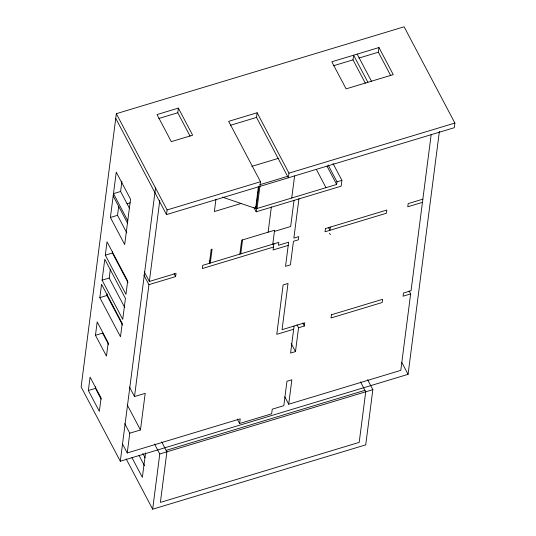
<?xml version="1.0" encoding="UTF-8"?>
<svg xmlns="http://www.w3.org/2000/svg" width="536" height="536" viewBox="0 0 536 536"><rect width="100%" height="100%" fill="white"/><g stroke="black" fill="none" stroke-linecap="round" stroke-linejoin="round"><path stroke-width="0.8" d="M115.743 118.335L166.495 214.594L454.273 127.709L454.876 123.052L404.124 26.8L116.346 113.686L81.124 386.932L120.299 461.228L408.077 374.336L439.386 131.447M99.843 297.621L101.565 284.254L122.215 323.409L120.486 336.782L99.843 297.621L106.959 295.477L107.16 293.902M102.088 280.181L104.788 259.25L125.431 298.411L122.737 319.342L102.088 280.181L109.203 278.037L110.349 269.179M105.311 255.183L107.033 241.81L127.682 280.971L125.96 294.344L105.311 255.183L112.426 253.032L112.627 251.464M110.409 217.469L116.258 172.123L130.536 199.204L124.694 244.55L110.409 217.469L117.531 215.318L118.704 206.219M88.353 390.503L90.075 377.13L101.076 397.993L99.348 411.36L88.353 390.503L95.468 388.352L95.669 386.778M95.468 335.275L97.19 321.901L108.192 342.759L106.47 356.132L95.468 335.275L102.584 333.124L108.654 344.635M129.478 208.323L120.6 191.486L121.88 181.557M120.299 461.228L155.514 187.982M409.089 290.981L410.643 293.922L400.787 370.369L288.703 404.211L291.852 379.796L286.954 381.27L283.812 405.692L272.248 409.182L271.645 413.832L239.619 423.5L240.222 418.851L127.24 452.96L129.792 433.195L124.721 423.581M129.792 433.195L140.466 429.973L145.189 393.344L134.509 396.566L148.934 284.656L143.889 275.089M148.934 284.656L175.62 276.596L176.036 273.4L149.35 281.46L159.768 200.578M190.119 136.184L177.771 112.761L178.367 108.111L157.021 114.557L171.299 141.638L192.645 135.193L178.367 108.111M166.495 214.594L167.091 209.945L116.346 113.686M145.524 452.813L142.362 477.355L131.943 457.597M367.609 379.729L372.842 389.645L365.72 444.873L152.666 509.2L159.782 453.972L154.556 444.056M215.921 199.432L214.36 211.546L241.334 203.399M209.395 263.33L211.191 249.374L212.082 249.106L210.286 263.062L209.12 260.851M257.126 112.754L288.964 173.148L288.368 177.798L256.53 117.411L257.126 112.754L228.658 121.35L260.496 181.738L257.052 208.484L256.282 207.017L258.915 186.561M239.86 254.131L241.662 240.175L274.573 230.239L272.777 244.195M240.751 253.863L242.547 239.907M222.346 197.107L255.612 208.45L258.459 186.361M333.024 163.514L341.901 180.351L341.151 186.166L256.195 211.814L256.61 208.618L256.041 207.539M268.127 232.189L271.39 206.876M273.889 243.853L273.099 249.964L288.227 245.394M291.745 198.005L294.592 175.915M294.036 200.283L290.659 226.5L274.425 231.405M298.954 198.628L293.869 238.105L298.76 236.624L298.344 239.827L293.453 241.3L290.418 264.844L285.527 266.325L288.636 242.198L278.405 245.287L278.78 242.379L202.722 265.34L202.306 268.543L273.474 247.056M294.076 326.042L290.592 353.077L295.483 351.603L298.552 327.764L297.004 324.823M298.552 327.764L304.341 326.015L304.75 322.819L282.063 329.667L288.02 283.45L283.129 284.931L276.764 334.343L293.661 329.238M330.337 227.09L329.928 230.292L328.374 227.344M256.61 208.618L336.668 184.444L337.01 181.831L328.132 164.994M365.364 83.274L353.016 59.851L353.619 55.201L367.897 82.283M390.717 75.623L378.369 52.2L378.972 47.543L331.824 61.781L346.102 88.862L393.25 74.631L378.972 47.543M431.178 134.583L411.052 290.726L403.494 293.004L403.079 296.207L410.643 293.922M255.612 208.45L256.282 207.017L255.652 206.802M158.79 118.49L177.771 112.761M333.56 65.727L353.016 59.851M358.912 58.069L378.369 52.2M230.433 125.29L256.53 117.411M120.6 191.486L113.485 193.637L127.762 220.718M126.978 203.787L130.181 202.816M251.806 166.368L278.78 158.227M167.091 209.945L260.496 181.738M288.964 173.148L454.876 123.052M259.92 184.685L287.598 176.331M337.01 181.831L341.901 180.351M422.857 199.157L408.177 203.593L407.769 206.789L422.442 202.353M166.126 450.361L364.949 390.329M159.782 453.972L372.842 389.645M357.177 54.129L371.455 81.211M327.02 166.147L336.668 184.444M316.347 169.369L325.995 187.667M401.873 362.57L408.077 374.336M329.553 233.194L330.323 234.661M360.493 381.88L365.72 391.796L359.2 442.374L160.385 502.4L166.897 451.821L161.671 441.905M253.883 207.425L256.195 211.814M302.786 323.074L304.341 326.015M291.209 343.496L295.483 351.603M284.824 396.854L288.703 404.211M174.079 273.668L175.62 276.596M237.294 419.085L239.619 423.5M113.183 195.962L127.461 223.043M117.531 215.318L126.791 232.885M144.305 271.893L149.35 281.46M112.426 253.032L128.01 282.593M109.203 278.037L124.788 307.59M106.959 295.477L122.543 325.03M129.444 386.959L134.509 396.566M127.213 404.834L140.466 429.973M142.797 453.402L145.115 457.798M139.059 455.446L144.459 465.69M95.468 388.352L101.157 399.146M122.59 444.136L127.24 452.96M126.154 458.91L152.666 509.2M325.446 228.571L325.037 231.766L386.416 213.234L386.831 210.038L325.446 228.571M331.436 314.766L331.027 317.962L382.175 302.518L382.59 299.322L331.436 314.766"/></g></svg>
